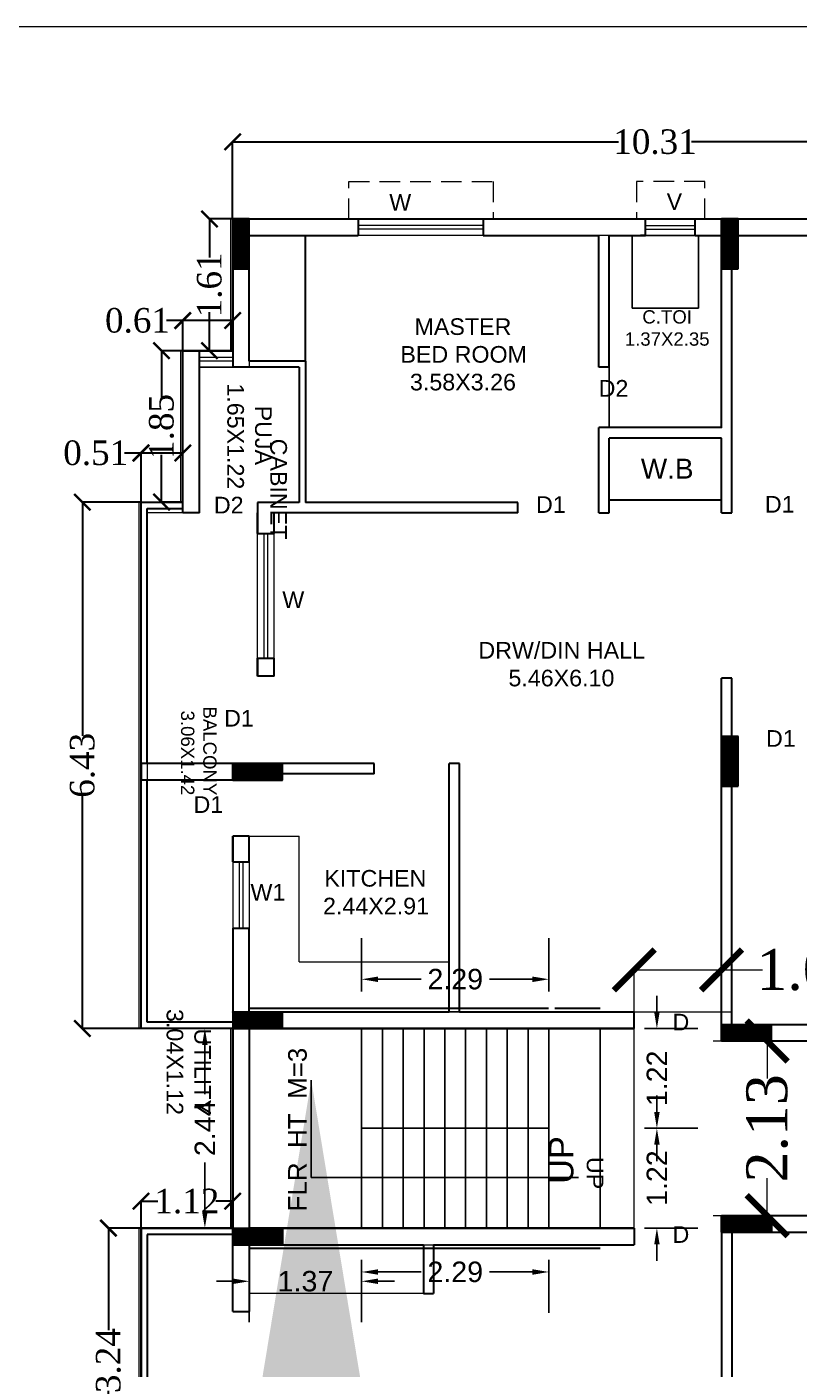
# Model space of a CAD drawing. Header units: metres. Extents: x 0 to 63445, y 32350 to 32804.
# Drawn here: x 63168.38 to 63177.81, y 32788.08 to 32804.48 of the extents above; entities that cross this region are included whole.
import ezdxf

# ---------------------------------------------------------------- set-up
doc = ezdxf.new("R2010")
doc.units = ezdxf.units.M
doc.header["$MEASUREMENT"] = 0
doc.header["$PDMODE"] = 34
doc.header["$PDSIZE"] = -10
for name, pattern in [('CONTINULUS', [0]), ('DASHED', [0.75, 0.5, -0.25]), ('DASHED2', [0.375, 0.25, -0.125])]:
    doc.linetypes.add(name, pattern=pattern)
doc.layers.get('0').update_dxf_attribs({"lineweight": 25})
doc.layers.add('BLK_1_FLR_0_BATH', color=3, linetype='Continuous', plot=False)
doc.layers.add('BLK_1_FLR_0_WATER_CLOSET', color=2, linetype='Continuous', plot=False)
for name, color, linetype, lineweight in [('BLK_1_FLR_0_BLT_UP_AREA', 14, 'DASHED', 9), ('BLK_1_FLR_0_EXIT_WIDTH_DOOR', 7, 'Continuous', 0), ('BLK_1_FLR_0_EXIT_WIDTH_STAIR', 7, 'Continuous', 0), ('BLK_1_FLR_0_STAIR_1', 7, 'Continuous', 0), ('BLK_1_FLR_0_STAIR_1_FLIGHT_1', 7, 'Continuous', 0), ('BLK_1_FLR_0_STAIR_1_FLIGHT_2', 7, 'Continuous', 0), ('BLK_1_FLR_0_STAIR_1_LANDING_1', 7, 'Continuous', 0), ('BLK_1_FLR_0_UNITFA', 7, 'Continuous', 0), ('COLUMN', 1, 'Continuous', 30), ('DIM', 56, 'Continuous', 20), ('elev', 252, 'Continuous', 20), ('ELEVATION', 142, 'Continuous', 9), ('STEPS', 114, 'Continuous', 20), ('TEXT-2', 65, 'Continuous', 18), ('wall', 7, 'Continuous', 30), ('window', 154, 'Continuous', 9)]:
    doc.layers.add(name, color=color, linetype=linetype, lineweight=lineweight)
doc.layers.add('text', color=65, linetype='Continuous')
doc.styles.add('AutoDCRFont', font='arial.ttf')
doc.styles.add('PreDCRFont', font='arial.ttf', dxfattribs={"height": 0.25})
doc.styles.add('small int', font='arial.ttf', dxfattribs={"height": 18})
doc.styles.get("Standard").update_dxf_attribs({"font": 'arial.ttf', "height": 0.4})
doc.styles.add('style2', font='arial.ttf', dxfattribs={"height": 0.25})
doc.styles.add('TNR', font='times.ttf', dxfattribs={"height": 0.5})
doc.dimstyles.new('ARCHANA', dxfattribs={"dimscale": 0, "dimtxt": 0.5, "dimasz": 0.5, "dimexe": 0, "dimexo": 0, "dimgap": 0, "dimtad": 0, "dimzin": 0, "dimdsep": 46, "dimtxsty": 'TNR', "dimblk": 'ARCHTICK', "dimcen": 0.09, "dimclrd": 36, "dimclre": 36, "dimclrt": 7, "dimadec": 0, "dimazin": 0, "dimtfac": 1, "dimtofl": 0, "dimtmove": 0, "dimatfit": 3, "dimldrblk": 'ARCHTICK', "dimfxl": 1, "dimfrac": 2, "dimtolj": 1, "dimtzin": 0, "dimlwd": -1, "dimlwe": -1, "dimarcsym": 0})
doc.dimstyles.new('Copy of Standard2', dxfattribs={"dimtxt": 0.25, "dimasz": 0.2, "dimexe": 0.5, "dimexo": 0.3, "dimgap": 0.09, "dimtad": 0, "dimtoh": 1, "dimzin": 0, "dimdsep": 46, "dimtxsty": 'PreDCRFont', "dimcen": 0.025, "dimdle": 0.1, "dimadec": 0, "dimazin": 0, "dimtfac": 1, "dimtofl": 0, "dimtmove": 2, "dimatfit": 3, "dimfxl": 0.18, "dimtolj": 1, "dimtzin": 0, "dimarcsym": 0})
doc.dimstyles.new('STD', dxfattribs={"dimtxt": 10, "dimasz": 10, "dimexe": 0, "dimexo": 0, "dimgap": 0.09, "dimtad": 0, "dimdec": 0, "dimzin": 0, "dimdsep": 46, "dimlunit": 4, "dimtxsty": 'small int', "dimcen": 0.09, "dimclrd": 75, "dimclre": 75, "dimadec": 0, "dimazin": 0, "dimtfac": 1, "dimtdec": 0, "dimtofl": 0, "dimtmove": 0, "dimatfit": 3, "dimfxl": 1, "dimtolj": 1, "dimtzin": 0, "dimarcsym": 0})

# ---------------------------------------------------------------- blocks, each defined once
blk = doc.blocks.new('A$C7D115503')
at = {"layer": 'COLUMN', "ltscale": 3}
h = blk.add_hatch(dxfattribs=at)
h.set_pattern_fill('ANSI31', color=256, style=0)
h.paths.add_polyline_path([(-14.36, -11.59), (-6.36, -11.59), (-6.36, 12.41), (-14.36, 12.41)])
at = {"layer": 'COLUMN', "ltscale": 0.05}
for p, q in [((-14.36, 12.41), (-6.36, 12.41)), ((-14.36, 12.41), (-14.36, -11.59)), ((-6.36, 12.41), (-6.36, -11.59)), ((-6.36, -11.59), (-14.36, -11.59))]:
    blk.add_line(p, q, dxfattribs=at)
blk = doc.blocks.new('_ArchTick')
at = {"color": 0, "linetype": 'ByBlock', "const_width": 0.15}
blk.add_lwpolyline([(-0.5, -0.5), (0.5, 0.5)], dxfattribs=at)
blk = doc.blocks.new('*D198')
at = {"layer": 'Defpoints', "color": 0, "ltscale": 0.5, "transparency": 16777216}
for p in [(63169.062, 32798.67), (63169.778, 32798.67), (63169.778, 32792.239)]:
    blk.add_point(p, dxfattribs=at)
at = {"layer": 'wall', "color": 36, "ltscale": 0.5, "transparency": 16777216}
for p, q in [((63169.778, 32798.67), (63169.062, 32798.67)), ((63169.062, 32798.67), (63169.062, 32795.814)), ((63169.062, 32792.239), (63169.062, 32795.095)), ((63169.778, 32792.239), (63169.062, 32792.239))]:
    blk.add_line(p, q, dxfattribs=at)
at = {"layer": 'wall', "color": 36, "ltscale": 0.5, "transparency": 16777216, "xscale": 0.2, "yscale": 0.2, "zscale": 0.2}
for p, rotation in [((63169.062, 32798.67), 90), ((63169.062, 32792.239), 270)]:
    blk.add_blockref('_ArchTick', p, dxfattribs=dict(at, rotation=rotation))
at = {"layer": 'wall', "color": 7, "ltscale": 0.5, "transparency": 16777216, "insert": (63169.062, 32795.455), "char_height": 0.5, "attachment_point": 5, "rotation": 90, "style": 'TNR'}
blk.add_mtext('\\A1;{\\H0.6x;6.43}', dxfattribs=at)
blk = doc.blocks.new('*D199')
at = {"layer": 'Defpoints', "color": 0, "ltscale": 0.5, "transparency": 16777216}
for p in [(63169.778, 32799.27), (63169.778, 32798.67), (63170.288, 32798.67)]:
    blk.add_point(p, dxfattribs=at)
at = {"layer": 'wall', "color": 36, "ltscale": 0.5, "transparency": 16777216}
for p, q in [((63169.778, 32799.27), (63169.578, 32799.27)), ((63169.778, 32798.67), (63169.778, 32799.27)), ((63170.288, 32799.27), (63169.778, 32799.27)), ((63170.288, 32798.67), (63170.288, 32799.27))]:
    blk.add_line(p, q, dxfattribs=at)
at = {"layer": 'wall', "color": 36, "ltscale": 0.5, "transparency": 16777216, "xscale": 0.2, "yscale": 0.2, "zscale": 0.2, "rotation": 180}
blk.add_blockref('_ArchTick', (63169.778, 32799.27), dxfattribs=at)
at = {"layer": 'wall', "color": 36, "ltscale": 0.5, "transparency": 16777216, "xscale": 0.2, "yscale": 0.2, "zscale": 0.2}
blk.add_blockref('_ArchTick', (63170.288, 32799.27), dxfattribs=at)
at = {"layer": 'wall', "color": 7, "ltscale": 0.5, "transparency": 16777216, "insert": (63169.225, 32799.27), "char_height": 0.5, "attachment_point": 5, "style": 'TNR'}
blk.add_mtext('\\A1;{\\H0.6x;0.51}', dxfattribs=at)
blk = doc.blocks.new('*D200')
at = {"layer": 'Defpoints', "color": 0, "ltscale": 0.5, "transparency": 16777216}
for p in [(63170.029, 32800.52), (63170.288, 32800.52), (63170.288, 32798.67)]:
    blk.add_point(p, dxfattribs=at)
at = {"layer": 'wall', "color": 36, "ltscale": 0.5, "transparency": 16777216}
for p, q in [((63170.288, 32800.52), (63170.029, 32800.52)), ((63170.029, 32800.52), (63170.029, 32799.942)), ((63170.029, 32798.67), (63170.029, 32799.248)), ((63170.288, 32798.67), (63170.029, 32798.67))]:
    blk.add_line(p, q, dxfattribs=at)
at = {"layer": 'wall', "color": 36, "ltscale": 0.5, "transparency": 16777216, "xscale": 0.2, "yscale": 0.2, "zscale": 0.2}
for p, rotation in [((63170.029, 32800.52), 90), ((63170.029, 32798.67), 270)]:
    blk.add_blockref('_ArchTick', p, dxfattribs=dict(at, rotation=rotation))
at = {"layer": 'wall', "color": 7, "ltscale": 0.5, "transparency": 16777216, "insert": (63170.029, 32799.595), "char_height": 0.5, "attachment_point": 5, "rotation": 90, "style": 'TNR'}
blk.add_mtext('\\A1;{\\H0.6x;1.85}', dxfattribs=at)
blk = doc.blocks.new('*D201')
at = {"layer": 'Defpoints', "color": 0, "ltscale": 0.5, "transparency": 16777216}
for p in [(63170.897, 32800.888), (63170.288, 32800.52), (63170.897, 32800.52)]:
    blk.add_point(p, dxfattribs=at)
at = {"layer": 'wall', "color": 36, "ltscale": 0.5, "transparency": 16777216}
for p, q in [((63170.288, 32800.888), (63170.088, 32800.888)), ((63170.288, 32800.52), (63170.288, 32800.888)), ((63170.897, 32800.888), (63170.288, 32800.888)), ((63170.897, 32800.52), (63170.897, 32800.888))]:
    blk.add_line(p, q, dxfattribs=at)
at = {"layer": 'wall', "color": 36, "ltscale": 0.5, "transparency": 16777216, "xscale": 0.2, "yscale": 0.2, "zscale": 0.2, "rotation": 180}
blk.add_blockref('_ArchTick', (63170.288, 32800.888), dxfattribs=at)
at = {"layer": 'wall', "color": 36, "ltscale": 0.5, "transparency": 16777216, "xscale": 0.2, "yscale": 0.2, "zscale": 0.2}
blk.add_blockref('_ArchTick', (63170.897, 32800.888), dxfattribs=at)
at = {"layer": 'wall', "color": 7, "ltscale": 0.5, "transparency": 16777216, "insert": (63169.735, 32800.888), "char_height": 0.5, "attachment_point": 5, "style": 'TNR'}
blk.add_mtext('\\A1;{\\H0.6x;0.61}', dxfattribs=at)
blk = doc.blocks.new('*D175')
at = {"layer": 'Defpoints', "color": 0, "ltscale": 0.5, "transparency": 16777216}
for p in [(63170.614, 32802.129), (63170.897, 32802.129), (63170.897, 32800.52)]:
    blk.add_point(p, dxfattribs=at)
at = {"layer": 'wall', "color": 36, "ltscale": 0.5, "transparency": 16777216}
for p, q in [((63170.897, 32802.129), (63170.614, 32802.129)), ((63170.614, 32802.129), (63170.614, 32801.659)), ((63170.614, 32800.52), (63170.614, 32800.99)), ((63170.897, 32800.52), (63170.614, 32800.52))]:
    blk.add_line(p, q, dxfattribs=at)
at = {"layer": 'wall', "color": 36, "ltscale": 0.5, "transparency": 16777216, "xscale": 0.2, "yscale": 0.2, "zscale": 0.2}
for p, rotation in [((63170.614, 32802.129), 90), ((63170.614, 32800.52), 270)]:
    blk.add_blockref('_ArchTick', p, dxfattribs=dict(at, rotation=rotation))
at = {"layer": 'wall', "color": 7, "ltscale": 0.5, "transparency": 16777216, "insert": (63170.614, 32801.324), "char_height": 0.5, "attachment_point": 5, "rotation": 90, "style": 'TNR'}
blk.add_mtext('\\A1;{\\H0.6x;1.61}', dxfattribs=at)
blk = doc.blocks.new('*D202')
at = {"layer": 'Defpoints', "color": 0, "ltscale": 0.5, "transparency": 16777216}
for p in [(63181.212, 32803.071), (63170.897, 32802.129), (63181.212, 32802.129)]:
    blk.add_point(p, dxfattribs=at)
at = {"layer": 'wall', "color": 36, "ltscale": 0.5, "transparency": 16777216}
for p, q in [((63170.897, 32802.129), (63170.897, 32803.071)), ((63170.897, 32803.071), (63175.609, 32803.071)), ((63181.212, 32803.071), (63176.5, 32803.071)), ((63181.212, 32802.129), (63181.212, 32803.071))]:
    blk.add_line(p, q, dxfattribs=at)
at = {"layer": 'wall', "color": 36, "ltscale": 0.5, "transparency": 16777216, "xscale": 0.2, "yscale": 0.2, "zscale": 0.2, "rotation": 180}
blk.add_blockref('_ArchTick', (63170.897, 32803.071), dxfattribs=at)
at = {"layer": 'wall', "color": 36, "ltscale": 0.5, "transparency": 16777216, "xscale": 0.2, "yscale": 0.2, "zscale": 0.2}
blk.add_blockref('_ArchTick', (63181.212, 32803.071), dxfattribs=at)
at = {"layer": 'wall', "color": 7, "ltscale": 0.5, "transparency": 16777216, "insert": (63176.054, 32803.071), "char_height": 0.5, "attachment_point": 5, "style": 'TNR'}
blk.add_mtext('\\A1;{\\H0.6x;10.31}', dxfattribs=at)
blk = doc.blocks.new('*D215')
at = {"layer": 'Defpoints', "color": 0, "ltscale": 0.5, "transparency": 16777216}
for p in [(63169.778, 32789.801), (63169.38, 32786.562), (63169.778, 32786.562)]:
    blk.add_point(p, dxfattribs=at)
at = {"layer": 'wall', "color": 36, "ltscale": 0.5, "transparency": 16777216}
for p, q in [((63169.778, 32789.801), (63169.38, 32789.801)), ((63169.38, 32789.801), (63169.38, 32788.553)), ((63169.38, 32786.562), (63169.38, 32787.811)), ((63169.778, 32786.562), (63169.38, 32786.562))]:
    blk.add_line(p, q, dxfattribs=at)
at = {"layer": 'wall', "color": 36, "ltscale": 0.5, "transparency": 16777216, "xscale": 0.2, "yscale": 0.2, "zscale": 0.2}
for p, rotation in [((63169.38, 32789.801), 90), ((63169.38, 32786.562), 270)]:
    blk.add_blockref('_ArchTick', p, dxfattribs=dict(at, rotation=rotation))
at = {"layer": 'wall', "color": 7, "ltscale": 0.5, "transparency": 16777216, "insert": (63169.38, 32788.182), "char_height": 0.5, "attachment_point": 5, "rotation": 90, "style": 'TNR'}
blk.add_mtext('\\A1;{\\H0.6x;3.24}', dxfattribs=at)
blk = doc.blocks.new('*D216')
at = {"layer": 'Defpoints', "color": 0, "ltscale": 0.5, "transparency": 16777216}
for p in [(63170.897, 32790.129), (63169.778, 32789.801), (63170.897, 32789.801)]:
    blk.add_point(p, dxfattribs=at)
at = {"layer": 'wall', "color": 36, "ltscale": 0.5, "transparency": 16777216}
for p, q in [((63169.778, 32789.801), (63169.778, 32790.129)), ((63169.778, 32790.129), (63169.985, 32790.129)), ((63170.897, 32790.129), (63170.69, 32790.129)), ((63170.897, 32789.801), (63170.897, 32790.129))]:
    blk.add_line(p, q, dxfattribs=at)
at = {"layer": 'wall', "color": 36, "ltscale": 0.5, "transparency": 16777216, "xscale": 0.2, "yscale": 0.2, "zscale": 0.2, "rotation": 180}
blk.add_blockref('_ArchTick', (63169.778, 32790.129), dxfattribs=at)
at = {"layer": 'wall', "color": 36, "ltscale": 0.5, "transparency": 16777216, "xscale": 0.2, "yscale": 0.2, "zscale": 0.2}
blk.add_blockref('_ArchTick', (63170.897, 32790.129), dxfattribs=at)
at = {"layer": 'wall', "color": 7, "ltscale": 0.5, "transparency": 16777216, "insert": (63170.338, 32790.129), "char_height": 0.5, "attachment_point": 5, "style": 'TNR'}
blk.add_mtext('\\A1;{\\H0.6x;1.12}', dxfattribs=at)
blk = doc.blocks.new('*D330')
at = {"layer": 'BLK_1_FLR_0_EXIT_WIDTH_STAIR', "color": 36, "ltscale": 0.5, "transparency": 16777216}
for p, q in [((63176.763, 32792.087), (63177.424, 32792.087)), ((63177.424, 32792.087), (63177.424, 32791.628)), ((63177.424, 32789.953), (63177.424, 32790.413)), ((63176.763, 32789.953), (63177.424, 32789.953))]:
    blk.add_line(p, q, dxfattribs=at)
at = {"layer": 'Defpoints', "color": 0, "ltscale": 0.5, "transparency": 16777216}
for p in [(63176.763, 32792.087), (63177.424, 32792.087), (63176.763, 32789.953)]:
    blk.add_point(p, dxfattribs=at)
at = {"layer": 'BLK_1_FLR_0_EXIT_WIDTH_STAIR', "color": 36, "ltscale": 0.5, "transparency": 16777216, "xscale": 0.5, "yscale": 0.5, "zscale": 0.5}
for p, rotation in [((63177.424, 32792.087), 90), ((63177.424, 32789.953), 270)]:
    blk.add_blockref('_ArchTick', p, dxfattribs=dict(at, rotation=rotation))
at = {"layer": 'BLK_1_FLR_0_EXIT_WIDTH_STAIR', "color": 7, "ltscale": 0.5, "transparency": 16777216, "insert": (63177.424, 32791.02), "char_height": 0.5, "attachment_point": 5, "rotation": 90, "style": 'TNR'}
blk.add_mtext('\\A1;2.13', dxfattribs=at)
blk = doc.blocks.new('*D336')
at = {"layer": 'BLK_1_FLR_0_STAIR_1_FLIGHT_1', "color": 0, "linetype": 'Continuous', "lineweight": -2, "transparency": 16777216}
for p, q in [((63172.472, 32789.415), (63172.472, 32788.765)), ((63174.758, 32789.415), (63174.758, 32788.765)), ((63172.672, 32789.265), (63173.198, 32789.265)), ((63174.558, 32789.265), (63174.032, 32789.265))]:
    blk.add_line(p, q, dxfattribs=at)
at = {"layer": 'BLK_1_FLR_0_STAIR_1_FLIGHT_1', "color": 0, "linetype": 'Continuous', "transparency": 16777216}
for points in [[(63172.672, 32789.298), (63172.672, 32789.231), (63172.472, 32789.265)], [(63174.558, 32789.298), (63174.558, 32789.231), (63174.758, 32789.265)]]:
    blk.add_solid(points, dxfattribs=at)
at = {"layer": 'Defpoints', "color": 0, "linetype": 'Continuous', "transparency": 16777216}
for p in [(63172.472, 32789.801), (63174.758, 32789.801), (63174.758, 32789.265)]:
    blk.add_point(p, dxfattribs=at)
at = {"layer": 'BLK_1_FLR_0_STAIR_1_FLIGHT_1', "color": 0, "linetype": 'Continuous', "transparency": 16777216, "insert": (63173.615, 32789.265), "char_height": 0.25, "attachment_point": 5, "style": 'PreDCRFont'}
blk.add_mtext('\\A1;2.29', dxfattribs=at)
blk = doc.blocks.new('*D337')
at = {"layer": 'BLK_1_FLR_0_STAIR_1_FLIGHT_1', "color": 0, "linetype": 'Continuous', "lineweight": -2, "transparency": 16777216}
for p, q in [((63176.077, 32791.22), (63176.077, 32791.42)), ((63175.927, 32791.02), (63176.577, 32791.02)), ((63175.927, 32789.801), (63176.577, 32789.801)), ((63176.077, 32789.601), (63176.077, 32789.401))]:
    blk.add_line(p, q, dxfattribs=at)
at = {"layer": 'BLK_1_FLR_0_STAIR_1_FLIGHT_1', "color": 0, "linetype": 'Continuous', "transparency": 16777216}
for points in [[(63176.044, 32791.22), (63176.111, 32791.22), (63176.077, 32791.02)], [(63176.044, 32789.601), (63176.111, 32789.601), (63176.077, 32789.801)]]:
    blk.add_solid(points, dxfattribs=at)
at = {"layer": 'Defpoints', "color": 0, "linetype": 'Continuous', "transparency": 16777216}
for p in [(63174.758, 32791.02), (63176.077, 32791.02), (63174.758, 32789.801)]:
    blk.add_point(p, dxfattribs=at)
at = {"layer": 'BLK_1_FLR_0_STAIR_1_FLIGHT_1', "color": 0, "linetype": 'Continuous', "transparency": 16777216, "insert": (63176.077, 32790.411), "char_height": 0.25, "attachment_point": 5, "rotation": 90, "style": 'PreDCRFont'}
blk.add_mtext('\\A1;1.22', dxfattribs=at)
blk = doc.blocks.new('*D338')
at = {"layer": 'BLK_1_FLR_0_STAIR_1_FLIGHT_2', "color": 0, "linetype": 'Continuous', "lineweight": -2, "transparency": 16777216}
for p, q in [((63172.472, 32792.691), (63172.472, 32793.341)), ((63174.758, 32792.691), (63174.758, 32793.341)), ((63172.672, 32792.841), (63173.198, 32792.841)), ((63174.558, 32792.841), (63174.032, 32792.841))]:
    blk.add_line(p, q, dxfattribs=at)
at = {"layer": 'BLK_1_FLR_0_STAIR_1_FLIGHT_2', "color": 0, "linetype": 'Continuous', "transparency": 16777216}
for points in [[(63172.672, 32792.874), (63172.672, 32792.807), (63172.472, 32792.841)], [(63174.558, 32792.874), (63174.558, 32792.807), (63174.758, 32792.841)]]:
    blk.add_solid(points, dxfattribs=at)
at = {"layer": 'Defpoints', "color": 0, "linetype": 'Continuous', "transparency": 16777216}
for p in [(63174.758, 32792.841), (63172.472, 32792.239), (63174.758, 32792.239)]:
    blk.add_point(p, dxfattribs=at)
at = {"layer": 'BLK_1_FLR_0_STAIR_1_FLIGHT_2', "color": 0, "linetype": 'Continuous', "transparency": 16777216, "insert": (63173.615, 32792.841), "char_height": 0.25, "attachment_point": 5, "style": 'PreDCRFont'}
blk.add_mtext('\\A1;2.29', dxfattribs=at)
blk = doc.blocks.new('*D339')
at = {"layer": 'BLK_1_FLR_0_STAIR_1_FLIGHT_2', "color": 0, "linetype": 'Continuous', "lineweight": -2, "transparency": 16777216}
for p, q in [((63176.077, 32792.439), (63176.077, 32792.639)), ((63175.927, 32792.239), (63176.577, 32792.239)), ((63175.927, 32791.02), (63176.577, 32791.02)), ((63176.077, 32790.82), (63176.077, 32790.62))]:
    blk.add_line(p, q, dxfattribs=at)
at = {"layer": 'BLK_1_FLR_0_STAIR_1_FLIGHT_2', "color": 0, "linetype": 'Continuous', "transparency": 16777216}
for points in [[(63176.044, 32792.439), (63176.111, 32792.439), (63176.077, 32792.239)], [(63176.044, 32790.82), (63176.111, 32790.82), (63176.077, 32791.02)]]:
    blk.add_solid(points, dxfattribs=at)
at = {"layer": 'Defpoints', "color": 0, "linetype": 'Continuous', "transparency": 16777216}
for p in [(63175.358, 32792.239), (63176.077, 32792.239), (63174.758, 32791.02)]:
    blk.add_point(p, dxfattribs=at)
at = {"layer": 'BLK_1_FLR_0_STAIR_1_FLIGHT_2', "color": 0, "linetype": 'Continuous', "transparency": 16777216, "insert": (63176.077, 32791.63), "char_height": 0.25, "attachment_point": 5, "rotation": 90, "style": 'PreDCRFont'}
blk.add_mtext('\\A1;1.22', dxfattribs=at)
blk = doc.blocks.new('*D340')
at = {"layer": 'BLK_1_FLR_0_STAIR_1_LANDING_1', "color": 0, "lineweight": -2, "transparency": 16777216}
for p, q in [((63171.1, 32789.301), (63171.1, 32788.651)), ((63172.472, 32789.301), (63172.472, 32788.651)), ((63170.9, 32789.151), (63170.7, 32789.151)), ((63172.672, 32789.151), (63172.872, 32789.151))]:
    blk.add_line(p, q, dxfattribs=at)
at = {"layer": 'BLK_1_FLR_0_STAIR_1_LANDING_1', "color": 0, "transparency": 16777216}
for points in [[(63170.9, 32789.185), (63170.9, 32789.118), (63171.1, 32789.151)], [(63172.672, 32789.185), (63172.672, 32789.118), (63172.472, 32789.151)]]:
    blk.add_solid(points, dxfattribs=at)
at = {"layer": 'Defpoints', "color": 0, "transparency": 16777216}
for p in [(63171.1, 32789.801), (63172.472, 32789.801), (63171.1, 32789.151)]:
    blk.add_point(p, dxfattribs=at)
at = {"layer": 'BLK_1_FLR_0_STAIR_1_LANDING_1', "color": 0, "transparency": 16777216, "insert": (63171.786, 32789.151), "char_height": 0.25, "attachment_point": 5, "style": 'PreDCRFont'}
blk.add_mtext('\\A1;1.37', dxfattribs=at)
blk = doc.blocks.new('*D341')
at = {"layer": 'BLK_1_FLR_0_STAIR_1_LANDING_1', "color": 0, "lineweight": -2, "transparency": 16777216}
for p, q in [((63170.708, 32792.239), (63170.058, 32792.239)), ((63170.558, 32792.039), (63170.558, 32791.436)), ((63170.558, 32790.001), (63170.558, 32790.604)), ((63170.708, 32789.801), (63170.058, 32789.801))]:
    blk.add_line(p, q, dxfattribs=at)
at = {"layer": 'BLK_1_FLR_0_STAIR_1_LANDING_1', "color": 0, "transparency": 16777216}
for points in [[(63170.524, 32792.039), (63170.591, 32792.039), (63170.558, 32792.239)], [(63170.524, 32790.001), (63170.591, 32790.001), (63170.558, 32789.801)]]:
    blk.add_solid(points, dxfattribs=at)
at = {"layer": 'Defpoints', "color": 0, "transparency": 16777216}
for p in [(63170.558, 32792.239), (63171.1, 32792.239), (63171.1, 32789.801)]:
    blk.add_point(p, dxfattribs=at)
at = {"layer": 'BLK_1_FLR_0_STAIR_1_LANDING_1', "color": 0, "transparency": 16777216, "insert": (63170.558, 32791.02), "char_height": 0.25, "attachment_point": 5, "rotation": 90, "style": 'PreDCRFont'}
blk.add_mtext('\\A1;2.44', dxfattribs=at)
blk = doc.blocks.new('*D492')
at = {"layer": 'Defpoints', "color": 0, "ltscale": 3, "transparency": 16777216}
for p in [(0.832, 32800.914), (63266.308, 32800.914), (0, 32788.163)]:
    blk.add_point(p, dxfattribs=at)
at = {"layer": 'DIM', "ltscale": 3, "transparency": 16777216}
for p, q in [((5.832, 32800.914), (0.832, 32800.914)), ((0.832, 32800.914), (0.832, 32794.933)), ((0.832, 32788.163), (0.832, 32794.144)), ((0, 32788.163), (0.832, 32788.163))]:
    blk.add_line(p, q, dxfattribs=at)
at = {"layer": 'DIM', "ltscale": 3, "transparency": 16777216, "xscale": 0.05, "yscale": 0.05, "zscale": 0.05}
for p, rotation in [((0.832, 32800.914), 90), ((0.832, 32788.163), 270)]:
    blk.add_blockref('_ArchTick', p, dxfattribs=dict(at, rotation=rotation))
at = {"layer": 'DIM', "color": 7, "ltscale": 3, "transparency": 16777216, "insert": (0.832, 32794.538), "char_height": 0.4, "attachment_point": 5, "rotation": 90}
blk.add_mtext('\\A1;{\\H0.6x;12.75}', dxfattribs=at)
blk = doc.blocks.new('*D537')
at = {"layer": 'BLK_1_FLR_0_EXIT_WIDTH_DOOR', "color": 36, "ltscale": 0.5, "transparency": 16777216}
for p, q in [((63175.8, 32792.443), (63175.8, 32792.956)), ((63175.8, 32792.956), (63176.866, 32792.956)), ((63176.866, 32792.443), (63176.866, 32792.956)), ((63176.866, 32792.956), (63177.366, 32792.956))]:
    blk.add_line(p, q, dxfattribs=at)
at = {"layer": 'Defpoints', "color": 0, "ltscale": 0.5, "transparency": 16777216}
for p in [(63176.866, 32792.956), (63175.8, 32792.443), (63176.866, 32792.443)]:
    blk.add_point(p, dxfattribs=at)
at = {"layer": 'BLK_1_FLR_0_EXIT_WIDTH_DOOR', "color": 36, "ltscale": 0.5, "transparency": 16777216, "xscale": 0.5, "yscale": 0.5, "zscale": 0.5, "rotation": 180}
blk.add_blockref('_ArchTick', (63175.8, 32792.956), dxfattribs=at)
at = {"layer": 'BLK_1_FLR_0_EXIT_WIDTH_DOOR', "color": 36, "ltscale": 0.5, "transparency": 16777216, "xscale": 0.5, "yscale": 0.5, "zscale": 0.5}
blk.add_blockref('_ArchTick', (63176.866, 32792.956), dxfattribs=at)
at = {"layer": 'BLK_1_FLR_0_EXIT_WIDTH_DOOR', "color": 7, "ltscale": 0.5, "transparency": 16777216, "insert": (63177.953, 32792.956), "char_height": 0.5, "attachment_point": 5, "style": 'TNR'}
blk.add_mtext('\\A1;1.07', dxfattribs=at)

msp = doc.modelspace()

# ---------------------------------------------------------------- linework, layer by layer
at = {"layer": 'BLK_1_FLR_0_BATH', "color": 3}
msp.add_lwpolyline([(63175.4948, 32801.9256), (63176.8664, 32801.9256), (63176.8664, 32799.5802), (63175.4948, 32799.5802)], close=True, dxfattribs=at)
at = {"layer": 'BLK_1_FLR_0_BLT_UP_AREA', "color": 14, "linetype": 'CONTINULUS', "ltscale": 0.05}
msp.add_lwpolyline([(63233.1315, 32802.1289), (63170.8719, 32802.1289), (63170.8719, 32800.52), (63170.2622, 32800.52), (63170.2622, 32798.67), (63169.7526, 32798.67), (63169.7526, 32798.67), (63169.7526, 32792.2394), (63170.8719, 32792.2394), (63170.8719, 32789.8009), (63169.7526, 32789.8009), (63169.7526, 32786.5623), (63184.3347, 32786.5623), (63184.3347, 32781.5203), (63184.3347, 32781.5203), (63184.3347, 32779.9114), (63233.1315, 32779.9114)], dxfattribs=at)
at = {"layer": 'BLK_1_FLR_0_STAIR_1'}
msp.add_lwpolyline([(63175.7996, 32789.5977), (63175.7996, 32792.4426), (63170.8973, 32792.4426), (63170.8973, 32789.5977)], close=True, dxfattribs=at)
at = {"layer": 'BLK_1_FLR_0_STAIR_1_FLIGHT_1', "color": 3}
for p, q in [((63172.4721, 32789.8009), (63172.4721, 32791.0201)), ((63172.7261, 32789.8009), (63172.7261, 32791.0201)), ((63172.9801, 32789.8009), (63172.9801, 32791.0201)), ((63173.2341, 32789.8009), (63173.2341, 32791.0201)), ((63173.4881, 32789.8009), (63173.4881, 32791.0201)), ((63173.7421, 32789.8009), (63173.7421, 32791.0201)), ((63173.9962, 32789.8009), (63173.9962, 32791.0201)), ((63174.2502, 32789.8009), (63174.2502, 32791.0201)), ((63174.5042, 32789.8009), (63174.5042, 32791.0201)), ((63174.7582, 32789.8009), (63174.7582, 32791.0201))]:
    msp.add_line(p, q, dxfattribs=at)
at = {"layer": 'BLK_1_FLR_0_STAIR_1_FLIGHT_1'}
msp.add_lwpolyline([(63174.7582, 32789.8009), (63174.7582, 32791.0201), (63172.4721, 32791.0201), (63172.4721, 32789.8009)], close=True, dxfattribs=at)
at = {"layer": 'BLK_1_FLR_0_STAIR_1_FLIGHT_2', "color": 3}
for p, q in [((63172.4721, 32791.0201), (63172.4721, 32792.2394)), ((63172.7261, 32791.0201), (63172.7261, 32792.2394)), ((63172.9801, 32791.0201), (63172.9801, 32792.2394)), ((63173.2341, 32791.0201), (63173.2341, 32792.2394)), ((63173.4881, 32791.0201), (63173.4881, 32792.2394)), ((63173.7421, 32791.0201), (63173.7421, 32792.2394)), ((63173.9962, 32791.0201), (63173.9962, 32792.2394)), ((63174.2502, 32791.0201), (63174.2502, 32792.2394)), ((63174.5042, 32791.0201), (63174.5042, 32792.2394)), ((63174.7582, 32791.0201), (63174.7582, 32792.2394))]:
    msp.add_line(p, q, dxfattribs=at)
at = {"layer": 'BLK_1_FLR_0_STAIR_1_FLIGHT_2'}
msp.add_lwpolyline([(63174.7582, 32792.2394), (63174.7582, 32791.0201), (63172.4721, 32791.0201), (63172.4721, 32792.2394)], close=True, dxfattribs=at)
at = {"layer": 'BLK_1_FLR_0_STAIR_1_LANDING_1'}
msp.add_lwpolyline([(63172.4721, 32789.8009), (63172.4721, 32792.2394), (63171.1005, 32792.2394), (63171.1005, 32789.8009)], close=True, dxfattribs=at)
at = {"layer": 'BLK_1_FLR_0_UNITFA', "color": 3, "ltscale": 0.5}
msp.add_lwpolyline([(63169.8542, 32792.3156), (63170.8973, 32792.3156), (63170.8973, 32792.4426), (63176.9934, 32792.4426), (63176.9934, 32792.2902), (63181.0084, 32792.2902), (63181.0084, 32801.9256), (63171.1005, 32801.9256), (63171.1005, 32800.3168), (63170.4899, 32800.3168), (63170.4909, 32798.5387), (63169.8542, 32798.5387), (63169.8542, 32792.3156)], close=True, dxfattribs=at)
at = {"layer": 'BLK_1_FLR_0_WATER_CLOSET', "color": 3}
msp.add_lwpolyline([(63176.585, 32801.9256), (63175.7763, 32801.9256), (63175.7763, 32801.0407), (63176.585, 32801.0407)], close=True, dxfattribs=at)
at = {"layer": 'elev', "ltscale": 0.05}
for p, q in [((63171.1005, 32794.5889), (63171.7101, 32794.5889)), ((63171.7101, 32793.0522), (63171.7101, 32794.5889)), ((63171.7101, 32793.0522), (63173.5389, 32793.0522))]:
    msp.add_line(p, q, dxfattribs=at)
at = {"layer": 'elev', "ltscale": 0.5}
msp.add_line((63173.2255, 32789.0005), (63171.1005, 32789.0005), dxfattribs=at)
at = {"layer": 'ELEVATION', "ltscale": 20}
msp.add_lwpolyline([(63164.5545, 32720.575), (63295.8612, 32720.575), (63295.8612, 32804.4763), (63164.5545, 32804.4763)], close=True, dxfattribs=at)
at = {"layer": 'STEPS'}
for p, q in [((63172.4721, 32792.2394), (63172.4721, 32789.8009)), ((63172.7261, 32792.2394), (63172.7261, 32789.8009)), ((63172.9801, 32792.2394), (63172.9801, 32789.8009)), ((63173.2341, 32792.2394), (63173.2341, 32789.8009)), ((63173.4881, 32792.2394), (63173.4881, 32789.8009)), ((63173.7421, 32792.2394), (63173.7421, 32789.8009)), ((63173.9962, 32792.2394), (63173.9962, 32789.8009)), ((63174.2502, 32792.2394), (63174.2502, 32789.8009)), ((63174.5042, 32792.2394), (63174.5042, 32789.8009)), ((63174.7582, 32792.2394), (63174.7582, 32789.8009)), ((63172.4721, 32791.0201), (63174.7582, 32791.0201))]:
    msp.add_line(p, q, dxfattribs=at)
at = {"layer": 'text', "linetype": 'Continuous'}
for p, q in [((63175.3857, 32792.2394), (63175.3857, 32789.8009)), ((63173.7421, 32791.0201), (63172.4721, 32791.0201)), ((63174.7582, 32791.0201), (63172.4721, 32791.0201))]:
    msp.add_line(p, q, dxfattribs=at)
at = {"layer": 'wall', "ltscale": 0.05}
for p, q in [((63170.8973, 32800.52), (63170.8973, 32802.1289)), ((63170.8973, 32802.1289), (63172.4307, 32802.1289)), ((63170.8973, 32802.1289), (63170.8973, 32800.52)), ((63173.9547, 32802.1289), (63175.9363, 32802.1289)), ((63176.5459, 32802.1289), (63177.0696, 32802.1289)), ((63177.0696, 32802.1289), (63177.9841, 32802.1289)), ((63171.1005, 32801.9256), (63172.4307, 32801.9256)), ((63171.1005, 32800.393), (63171.1005, 32801.9256)), ((63173.9547, 32801.9256), (63175.3678, 32801.9256)), ((63175.3678, 32800.3168), (63175.3678, 32801.9256)), ((63175.4948, 32801.9256), (63175.9382, 32801.9256)), ((63175.4948, 32801.9256), (63175.9363, 32801.9256)), ((63175.4948, 32800.3168), (63175.4948, 32801.9256)), ((63176.5459, 32801.9256), (63176.6828, 32801.9256)), ((63176.5459, 32801.9256), (63176.8664, 32801.9256)), ((63176.9934, 32798.5387), (63176.9934, 32801.9383)), ((63177.0696, 32801.9256), (63177.9841, 32801.9256)), ((63176.8664, 32799.5802), (63176.8664, 32801.5319)), ((63170.8973, 32800.52), (63170.2876, 32800.52)), ((63170.2876, 32798.5387), (63170.2876, 32800.52)), ((63170.4909, 32798.5387), (63170.4909, 32800.52)), ((63171.7863, 32800.393), (63171.1005, 32800.393)), ((63171.7101, 32800.3168), (63170.8973, 32800.3168)), ((63175.4948, 32800.3168), (63175.3678, 32800.3168)), ((63175.3678, 32798.6657), (63175.3678, 32799.5802)), ((63176.8664, 32799.5802), (63175.3678, 32799.5802)), ((63175.4948, 32798.5387), (63175.4948, 32799.4532)), ((63176.8664, 32799.4532), (63175.4948, 32799.4532)), ((63176.8664, 32798.5387), (63176.8664, 32799.4532)), ((63169.778, 32795.478), (63169.778, 32798.67)), ((63169.778, 32798.67), (63170.2876, 32798.67)), ((63169.8542, 32795.478), (63169.8542, 32798.5938)), ((63169.8542, 32798.5938), (63170.2876, 32798.5938)), ((63171.7101, 32798.6657), (63171.2021, 32798.6657)), ((63171.2021, 32798.6657), (63171.2021, 32798.287)), ((63174.3772, 32798.6657), (63171.7863, 32798.6657)), ((63174.3772, 32798.5387), (63174.3772, 32798.6657)), ((63175.3678, 32798.5387), (63175.3678, 32798.6657)), ((63170.4909, 32798.5387), (63170.2876, 32798.5387)), ((63171.2021, 32798.287), (63171.2021, 32798.5387)), ((63174.3772, 32798.5387), (63171.4053, 32798.5387)), ((63171.4053, 32798.287), (63171.4053, 32798.5387)), ((63171.2021, 32796.5448), (63171.2021, 32796.7629)), ((63171.2021, 32796.7629), (63171.2021, 32796.5448)), ((63171.4053, 32796.5448), (63171.4053, 32796.7629)), ((63171.4053, 32796.5448), (63171.2021, 32796.5448)), ((63176.8664, 32795.6304), (63176.8664, 32796.5184)), ((63176.9934, 32796.5184), (63176.8664, 32796.5184)), ((63176.9934, 32796.5184), (63176.8664, 32796.5184)), ((63176.9934, 32795.6304), (63176.9934, 32796.5184)), ((63177.0696, 32795.6304), (63176.9934, 32795.6304)), ((63170.8973, 32795.2748), (63170.8973, 32795.478)), ((63172.6245, 32795.478), (63170.8973, 32795.478)), ((63170.8973, 32795.478), (63170.8973, 32795.2748)), ((63172.6245, 32795.478), (63171.1005, 32795.478)), ((63172.6245, 32795.351), (63172.6245, 32795.478)), ((63173.5389, 32792.4426), (63173.5389, 32795.478)), ((63173.6659, 32795.478), (63173.5389, 32795.478)), ((63173.6659, 32795.478), (63173.5389, 32795.478)), ((63173.6659, 32792.4426), (63173.6659, 32795.478)), ((63177.0696, 32795.5034), (63176.8664, 32795.5034)), ((63169.778, 32792.2394), (63169.778, 32795.2748)), ((63169.8542, 32792.3156), (63169.8542, 32795.2748)), ((63172.6245, 32795.351), (63171.1005, 32795.351)), ((63172.6245, 32795.351), (63171.1005, 32795.351)), ((63171.1005, 32795.2748), (63171.1005, 32795.351)), ((63176.8664, 32792.087), (63176.8664, 32795.4272)), ((63176.9934, 32792.2902), (63176.9934, 32795.4272)), ((63170.8973, 32794.2772), (63170.8973, 32794.5889)), ((63171.1005, 32794.5889), (63170.8973, 32794.5889)), ((63170.8973, 32794.5889), (63170.8973, 32794.2772)), ((63171.1005, 32794.2772), (63171.1005, 32794.5889)), ((63170.8973, 32793.4652), (63170.8973, 32792.2394)), ((63171.1005, 32792.4426), (63171.1005, 32793.4652)), ((63171.1005, 32792.4426), (63173.5389, 32792.4426)), ((63173.6659, 32792.4426), (63175.7996, 32792.4426)), ((63175.7996, 32792.2394), (63175.7996, 32792.4426)), ((63175.7996, 32792.2394), (63171.1005, 32792.2394)), ((63171.1005, 32792.2394), (63175.7996, 32792.2394)), ((63170.8973, 32788.7805), (63170.8973, 32789.8009)), ((63175.7996, 32789.8009), (63171.1005, 32789.8009)), ((63171.1005, 32789.8009), (63175.7996, 32789.8009)), ((63175.7996, 32789.8009), (63175.7996, 32789.5977)), ((63171.1005, 32789.5977), (63173.2255, 32789.5977)), ((63171.1005, 32789.5977), (63171.1005, 32788.7805)), ((63173.2255, 32789.5977), (63173.2255, 32789.0005)), ((63173.3502, 32789.5977), (63175.7996, 32789.5977)), ((63173.3505, 32789.5977), (63173.3505, 32789.0005))]:
    msp.add_line(p, q, dxfattribs=at)
at = {"layer": 'wall', "ltscale": 3}
for p, q in [((63172.4307, 32802.1289), (63172.4307, 32801.9256)), ((63173.9547, 32802.1289), (63173.9547, 32801.9256)), ((63175.9363, 32801.9256), (63175.9363, 32802.1289)), ((63176.5459, 32801.9256), (63176.5459, 32802.1289)), ((63171.2021, 32798.287), (63171.4053, 32798.287)), ((63171.2021, 32796.7629), (63171.4053, 32796.7629)), ((63170.8973, 32794.2772), (63171.1005, 32794.2772)), ((63170.8973, 32793.4652), (63171.1005, 32793.4652))]:
    msp.add_line(p, q, dxfattribs=at)
at = {"layer": 'wall'}
for p, q in [((63171.7863, 32800.393), (63171.7863, 32801.9256)), ((63171.7863, 32800.393), (63171.7863, 32798.6657)), ((63171.7101, 32800.3168), (63171.7101, 32798.6657)), ((63176.8664, 32798.6944), (63175.4948, 32798.6944)), ((63175.3678, 32798.5387), (63175.4948, 32798.5387)), ((63176.8664, 32798.5387), (63176.9934, 32798.5387)), ((63170.8973, 32795.478), (63169.778, 32795.478)), ((63169.778, 32795.478), (63169.778, 32795.2748)), ((63170.8973, 32795.2748), (63169.778, 32795.2748)), ((63170.8973, 32792.2394), (63169.778, 32792.2394)), ((63170.8973, 32792.3156), (63169.8542, 32792.3156)), ((63170.8973, 32792.2394), (63170.8973, 32789.8009)), ((63171.1005, 32792.2394), (63171.1005, 32789.8009)), ((63177.0696, 32792.2902), (63181.0084, 32792.2902)), ((63177.0696, 32792.087), (63181.0084, 32792.087)), ((63177.0696, 32789.9533), (63181.0084, 32789.9533)), ((63177.0696, 32789.7501), (63181.0084, 32789.7501))]:
    msp.add_line(p, q, dxfattribs=at)
at = {"layer": 'wall', "ltscale": 0.1}
msp.add_line((63175.9363, 32801.9256), (63175.8786, 32801.9256), dxfattribs=at)
at = {"layer": 'wall', "ltscale": 0.5}
for p, q in [((63170.8973, 32800.52), (63170.8973, 32800.3168)), ((63169.778, 32789.8009), (63169.778, 32786.5623)), ((63170.8973, 32789.8009), (63169.778, 32789.8009)), ((63169.8542, 32789.7247), (63169.8542, 32786.6385)), ((63170.8973, 32789.7247), (63169.8542, 32789.7247)), ((63176.8664, 32789.7501), (63176.8664, 32787.8417)), ((63176.9914, 32789.7501), (63176.9914, 32787.8417)), ((63173.2255, 32789.0005), (63173.3505, 32789.0005)), ((63170.8973, 32788.7805), (63171.1005, 32788.7805))]:
    msp.add_line(p, q, dxfattribs=at)
at = {"layer": 'wall', "linetype": 'Continuous'}
for p, q in [((63171.1005, 32792.4894), (63174.7537, 32792.4894)), ((63174.8327, 32792.4894), (63175.3857, 32792.4894)), ((63171.1005, 32792.2394), (63175.3857, 32792.2394)), ((63175.3857, 32789.8009), (63171.1005, 32789.8009)), ((63175.3857, 32789.5509), (63171.1005, 32789.5509))]:
    msp.add_line(p, q, dxfattribs=at)
at = {"layer": 'wall', "ltscale": 0.5}
msp.add_lwpolyline([(63200.3042, 32779.9114), (63184.3601, 32779.9114), (63184.3601, 32789.7501), (63181.2116, 32789.7501), (63181.2116, 32786.5623), (63169.778, 32786.5623), (63169.778, 32789.8009), (63170.8973, 32789.8009), (63170.8973, 32792.2394), (63169.778, 32792.2394), (63169.778, 32798.67), (63170.2876, 32798.67), (63170.2876, 32800.52), (63170.8973, 32800.52), (63170.8973, 32802.1289), (63181.2116, 32802.1289), (63181.2116, 32792.2902), (63184.3601, 32792.2902), (63184.3601, 32802.1278), (63200.3042, 32802.1289)], dxfattribs=at)
at = {"layer": 'wall'}
msp.add_arc((63170.9227, 32801.9775), 0.0254, 90, 180, dxfattribs=at)
at = {"layer": 'window'}
for p, q in [((63173.9547, 32802.1289), (63172.4316, 32802.1289)), ((63173.9547, 32802.0489), (63172.4316, 32802.0489)), ((63173.9547, 32802.0056), (63172.4316, 32802.0056)), ((63176.545, 32802.1289), (63175.9363, 32802.1289)), ((63175.9363, 32802.049), (63176.545, 32802.0489)), ((63175.9363, 32802.0057), (63176.545, 32802.0056)), ((63176.545, 32802.1289), (63176.5459, 32802.1289)), ((63176.545, 32802.049), (63176.5459, 32802.049)), ((63176.545, 32802.0057), (63176.5459, 32802.0057)), ((63173.9547, 32801.9256), (63172.4316, 32801.9256)), ((63175.9363, 32801.9257), (63176.545, 32801.9256)), ((63175.9372, 32801.9256), (63175.9382, 32801.9256)), ((63176.545, 32801.9256), (63176.5459, 32801.9256)), ((63170.4899, 32800.52), (63170.8973, 32800.52)), ((63170.4899, 32800.44), (63170.8973, 32800.44)), ((63170.4899, 32800.3967), (63170.8973, 32800.3967)), ((63170.4899, 32800.3168), (63170.8973, 32800.3168)), ((63171.2021, 32796.7629), (63171.2021, 32798.286)), ((63171.282, 32796.7629), (63171.282, 32798.286)), ((63171.3253, 32796.7629), (63171.3253, 32798.286)), ((63171.4053, 32796.7629), (63171.4053, 32798.286)), ((63170.8973, 32794.2772), (63170.8973, 32793.4652)), ((63170.9772, 32794.2772), (63170.9772, 32793.4652)), ((63171.0205, 32794.2772), (63171.0205, 32793.4652)), ((63171.1005, 32794.2772), (63171.1005, 32793.4652))]:
    msp.add_line(p, q, dxfattribs=at)
at = {"layer": 'window', "color": 8, "linetype": 'DASHED2'}
for points in [[(63172.3164, 32802.1289), (63172.3164, 32802.5861), (63174.0786, 32802.5861), (63174.0786, 32802.1289)], [(63176.6611, 32802.1289), (63176.6611, 32802.5861), (63175.8271, 32802.5861), (63175.8271, 32802.1289)]]:
    msp.add_lwpolyline(points, dxfattribs=at)

# ---------------------------------------------------------------- block references
at = {"layer": 'COLUMN', "ltscale": 0.05, "yscale": 0.025400733691282, "zscale": 0.025400733691282}
for p, xscale, rotation in [((63171.2621, 32801.8346), -0.025400733691282, 180), ((63177.2313, 32801.8346), -0.025400733691282, 180), ((63177.2313, 32795.5139), -0.025400733691282, 180), ((63171.2126, 32795.1131), -0.025400733691282, 90), ((63171.2126, 32792.0777), -0.025400733691282, 90), ((63177.1818, 32791.9253), -0.025400733691282, 90), ((63177.1818, 32790.1149), 0.025400733691282, 90), ((63171.2126, 32789.9625), 0.025400733691282, 90)]:
    msp.add_blockref('A$C7D115503', p, dxfattribs=dict(at, xscale=xscale, rotation=rotation))

# ---------------------------------------------------------------- texts
at = {"linetype": 'Continuous', "style": 'style2'}
msp.add_text('UP', height=0.3, rotation=90, dxfattribs=at).set_placement((63175.0576, 32790.3419))
at = {"layer": 'BLK_1_FLR_0_STAIR_1', "insert": (63171.5743, 32792.0041), "char_height": 0.22694, "width": 2.420734, "attachment_point": 3, "rotation": 90}
msp.add_mtext('FLR_HT_M=3', dxfattribs=at)
at = {"layer": 'text'}
for s, insert, char_height, width, attachment_point in [('\\pi1.94594;C.TOI\\P\\pi1.73203;1.37X2.35', (63173.9535, 32801.0147), 0.162565, 4.465728, 1), ('\\pi2.21513;MASTER \\P\\pi2.04256;BED ROOM\\P\\pi2.15955;3.58X3.26', (63170.9025, 32800.9156), 0.203206, 5.588511, 1), ('\\pi2.77095,t6.22545;D2', (63172.5949, 32799.9585), 0.203206, 5.867919, 7), ('\\pi3.0578;W.B', (63172.8233, 32799.2008), 0.243847, 6.736694, 1), ('\\pi3.22095,t6.67545;D2', (63167.4469, 32798.5322), 0.203206, 6.767919, 7), ('\\pi2.78953;D1', (63171.8116, 32798.5387), 0.203206, 5.867919, 7), ('\\pi2.78953;D1', (63174.6063, 32798.5418), 0.203206, 5.867919, 7), ('\\pi1.79292;DRW/DIN HALL\\P\\pi2.15976;5.46X6.10', (63172.1045, 32796.9614), 0.203206, 5.588511, 1), ('\\pi3.13953;D1', (63167.6533, 32795.9284), 0.203206, 6.567919, 7), ('\\pi2.78953;D1', (63174.6197, 32795.6812), 0.203206, 5.867919, 7), ('\\pi3.23953;D1', (63167.1799, 32794.8734), 0.203206, 6.767919, 7), ('\\pi2.1933;KITCHEN\\P\\pi2.17729;2.44X2.91', (63169.8233, 32794.1758), 0.203206, 5.588511, 1), ('\\pi2.84996;D', (63173.4179, 32792.2163), 0.203206, 5.867919, 7), ('\\pi2.84996;D', (63173.4179, 32789.8239), 0.203206, 5.867919, 1)]:
    msp.add_mtext(s, dxfattribs=dict(at, insert=insert, char_height=char_height, width=width, attachment_point=attachment_point))
at = {"layer": 'text', "rotation": 270}
for s, insert, char_height, width, attachment_point in [('\\pi2.49093;PUJA\\P\\pi2.21877;1.65X1.22', (63170.8291, 32802.3394), 0.203206, 5.68602, 7), ('CABINET', (63171.5602, 32798.2148), 0.20321, 5.893319, 3), (' BALCONY\\P3.06X1.42', (63170.2644, 32795.0879), 0.16256, 4.470808, 9), ('UTILITY\\P3.04X1.12', (63170.0877, 32791.183), 0.20321, 5.588511, 9), ('\\pi2.62711;UP', (63175.2181, 32793.2972), 0.203206, 5.613911, 7)]:
    msp.add_mtext(s, dxfattribs=dict(at, insert=insert, char_height=char_height, width=width, attachment_point=attachment_point))
at = {"layer": 'TEXT-2', "width": 0.183842, "attachment_point": 3, "style": 'AutoDCRFont'}
for s, insert, char_height in [('W', (63173.0773, 32802.4338), 0.2032), ('V', (63176.3855, 32802.4437), 0.2032), ('W', (63171.7715, 32797.579), 0.2032), ('W1', (63171.5405, 32794.0052), 0.20321)]:
    msp.add_mtext(s, dxfattribs=dict(at, insert=insert, char_height=char_height))

# ---------------------------------------------------------------- dimensions: what is measured, and where the dimension line sits
at = {"layer": 'BLK_1_FLR_0_EXIT_WIDTH_DOOR', "color": 1, "ltscale": 0.5}
dim = msp.add_linear_dim(base=(63176.8664, 32792.9557), p1=(63175.7996, 32792.4426), p2=(63176.8664, 32792.4426), dimstyle='ARCHANA', override={"dimscale": 1, "dimfxl": 6, "dimarcsym": 1}, dxfattribs=at)
dim.commit()
dim.dimension.update_dxf_attribs({"geometry": '*D537', "text_midpoint": (63177.9528, 32792.9557)})
at = {"layer": 'BLK_1_FLR_0_EXIT_WIDTH_STAIR', "color": 7, "ltscale": 0.5}
dim = msp.add_linear_dim(base=(63177.4235, 32792.087), p1=(63176.7633, 32789.9533), p2=(63176.7633, 32792.087), angle=90, dimstyle='ARCHANA', override={"dimscale": 1, "dimfxl": 6, "dimarcsym": 1}, dxfattribs=at)
dim.commit()
dim.dimension.update_dxf_attribs({"geometry": '*D330', "text_midpoint": (63177.4235, 32791.0201)})
at = {"layer": 'BLK_1_FLR_0_STAIR_1_FLIGHT_1', "color": 2, "linetype": 'Continuous'}
dim = msp.add_linear_dim(base=(63176.0774, 32791.0201), p1=(63174.7582, 32789.8009), p2=(63174.7582, 32791.0201), angle=90, dimstyle='Copy of Standard2', override={"dimpost": '\\X', "dimfxl": 0.15, "dimfxlon": 1}, dxfattribs=at)
dim.commit()
dim.dimension.update_dxf_attribs({"geometry": '*D337', "text_midpoint": (63176.0774, 32790.4105)})
at = {"layer": 'BLK_1_FLR_0_STAIR_1_FLIGHT_1', "color": 1, "linetype": 'Continuous'}
dim = msp.add_linear_dim(base=(63174.7582, 32789.2648), p1=(63172.4721, 32789.8009), p2=(63174.7582, 32789.8009), angle=180, dimstyle='Copy of Standard2', override={"dimpost": '\\X', "dimfxl": 0.15, "dimfxlon": 1}, dxfattribs=at)
dim.commit()
dim.dimension.update_dxf_attribs({"geometry": '*D336', "text_midpoint": (63173.6151, 32789.2648)})
at = {"layer": 'BLK_1_FLR_0_STAIR_1_FLIGHT_2', "color": 1, "linetype": 'Continuous'}
dim = msp.add_linear_dim(base=(63174.7582, 32792.8407), p1=(63172.4721, 32792.2394), p2=(63174.7582, 32792.2394), angle=180, dimstyle='Copy of Standard2', override={"dimpost": '\\X', "dimfxl": 0.15, "dimfxlon": 1}, dxfattribs=at)
dim.commit()
dim.dimension.update_dxf_attribs({"geometry": '*D338', "text_midpoint": (63173.6151, 32792.8407)})
at = {"layer": 'BLK_1_FLR_0_STAIR_1_FLIGHT_2', "color": 2, "linetype": 'Continuous'}
dim = msp.add_linear_dim(base=(63176.0774, 32792.2394), p1=(63174.7582, 32791.0201), p2=(63175.3582, 32792.2394), angle=90, dimstyle='Copy of Standard2', override={"dimpost": '\\X', "dimfxl": 0.15, "dimfxlon": 1}, dxfattribs=at)
dim.commit()
dim.dimension.update_dxf_attribs({"geometry": '*D339', "text_midpoint": (63176.0774, 32791.6297)})
at = {"layer": 'BLK_1_FLR_0_STAIR_1_LANDING_1', "color": 1}
dim = msp.add_linear_dim(base=(63170.5577, 32792.2394), p1=(63171.1005, 32789.8009), p2=(63171.1005, 32792.2394), angle=90, dimstyle='Copy of Standard2', override={"dimpost": '\\X', "dimfxl": 0.15, "dimfxlon": 1}, dxfattribs=at)
dim.commit()
dim.dimension.update_dxf_attribs({"geometry": '*D341', "text_midpoint": (63170.5577, 32791.0201)})
at = {"layer": 'BLK_1_FLR_0_STAIR_1_LANDING_1', "color": 2}
dim = msp.add_linear_dim(base=(63171.1005, 32789.1512), p1=(63172.4721, 32789.8009), p2=(63171.1005, 32789.8009), angle=180, dimstyle='Copy of Standard2', override={"dimpost": '\\X', "dimfxl": 0.15, "dimfxlon": 1}, dxfattribs=at)
dim.commit()
dim.dimension.update_dxf_attribs({"geometry": '*D340', "text_midpoint": (63171.7863, 32789.1512)})
at = {"layer": 'DIM', "ltscale": 3}
dim = msp.add_linear_dim(base=(0.8318, 32800.9139), p1=(0, 32788.1627), p2=(63266.3084, 32800.9139), angle=90, text='{\\H0.6x;<>}', dimstyle='ARCHANA', override={"dimscale": 1, "dimtxt": 0.278, "dimasz": 0.05, "dimtxsty": 'Standard', "dimclrd": 256, "dimclre": 256, "dimfxl": 5, "dimfxlon": 1, "dimarcsym": 1}, dxfattribs=at)
dim.commit()
dim.dimension.update_dxf_attribs({"geometry": '*D492', "text_midpoint": (0.8318, 32794.5383)})
at = {"layer": 'wall', "ltscale": 0.5}
for base, p1, p2, picture, middle in [((63181.2116, 32803.0706), (63170.8973, 32802.1289), (63181.2116, 32802.1289), '*D202', (63176.0544, 32803.0706)), ((63169.778, 32799.2699), (63170.2876, 32798.67), (63169.778, 32798.67), '*D199', (63169.2255, 32799.2699)), ((63170.8973, 32790.129), (63169.778, 32789.8009), (63170.8973, 32789.8009), '*D216', (63170.3376, 32790.129))]:
    dim = msp.add_linear_dim(base=base, p1=p1, p2=p2, text='{\\H0.6x;<>}', dimstyle='ARCHANA', override={"dimscale": 1, "dimtxt": 0.3, "dimasz": 0.2, "dimfxl": 6, "dimarcsym": 1}, dxfattribs=at)
    dim.commit()
    dim.dimension.update_dxf_attribs({"geometry": picture, "text_midpoint": middle})
for base, p1, p2, picture, middle in [((63170.6142, 32802.1289), (63170.8973, 32800.52), (63170.8973, 32802.1289), '*D175', (63170.6142, 32801.3244)), ((63170.0289, 32800.52), (63170.2876, 32798.67), (63170.2876, 32800.52), '*D200', (63170.0289, 32799.595)), ((63169.0621, 32798.67), (63169.778, 32792.2394), (63169.778, 32798.67), '*D198', (63169.0621, 32795.4547)), ((63169.3796, 32786.5623), (63169.778, 32789.8009), (63169.778, 32786.5623), '*D215', (63169.3796, 32788.1816))]:
    dim = msp.add_linear_dim(base=base, p1=p1, p2=p2, angle=90, text='{\\H0.6x;<>}', dimstyle='ARCHANA', override={"dimscale": 1, "dimtxt": 0.3, "dimasz": 0.2, "dimfxl": 6, "dimarcsym": 1}, dxfattribs=at)
    dim.commit()
    dim.dimension.update_dxf_attribs({"geometry": picture, "text_midpoint": middle})
dim = msp.add_linear_dim(base=(63170.8973, 32800.8884), p1=(63170.2876, 32800.52), p2=(63170.8973, 32800.52), text='{\\H0.6x;<>}', dimstyle='ARCHANA', override={"dimscale": 1, "dimtxt": 0.3, "dimasz": 0.2, "dimfxl": 6, "dimarcsym": 1}, dxfattribs=at)
dim.commit()
dim.dimension.update_dxf_attribs({"geometry": '*D201', "text_midpoint": (63169.7351, 32800.8884), "dimtype": 160})

# ---------------------------------------------------------------- leaders
at = {"layer": 'wall'}
msp.add_leader([(63171.8571, 32791.6066), (63171.8571, 32790.4179), (63175.1201, 32790.4179)], dimstyle='STD', override={"dimgap": 0.09, "dimtad": 0, "dimfxl": 0.18, "dimfxlon": 1, "dimarcsym": 1}, dxfattribs=at)

doc.saveas('drawing.dxf')
